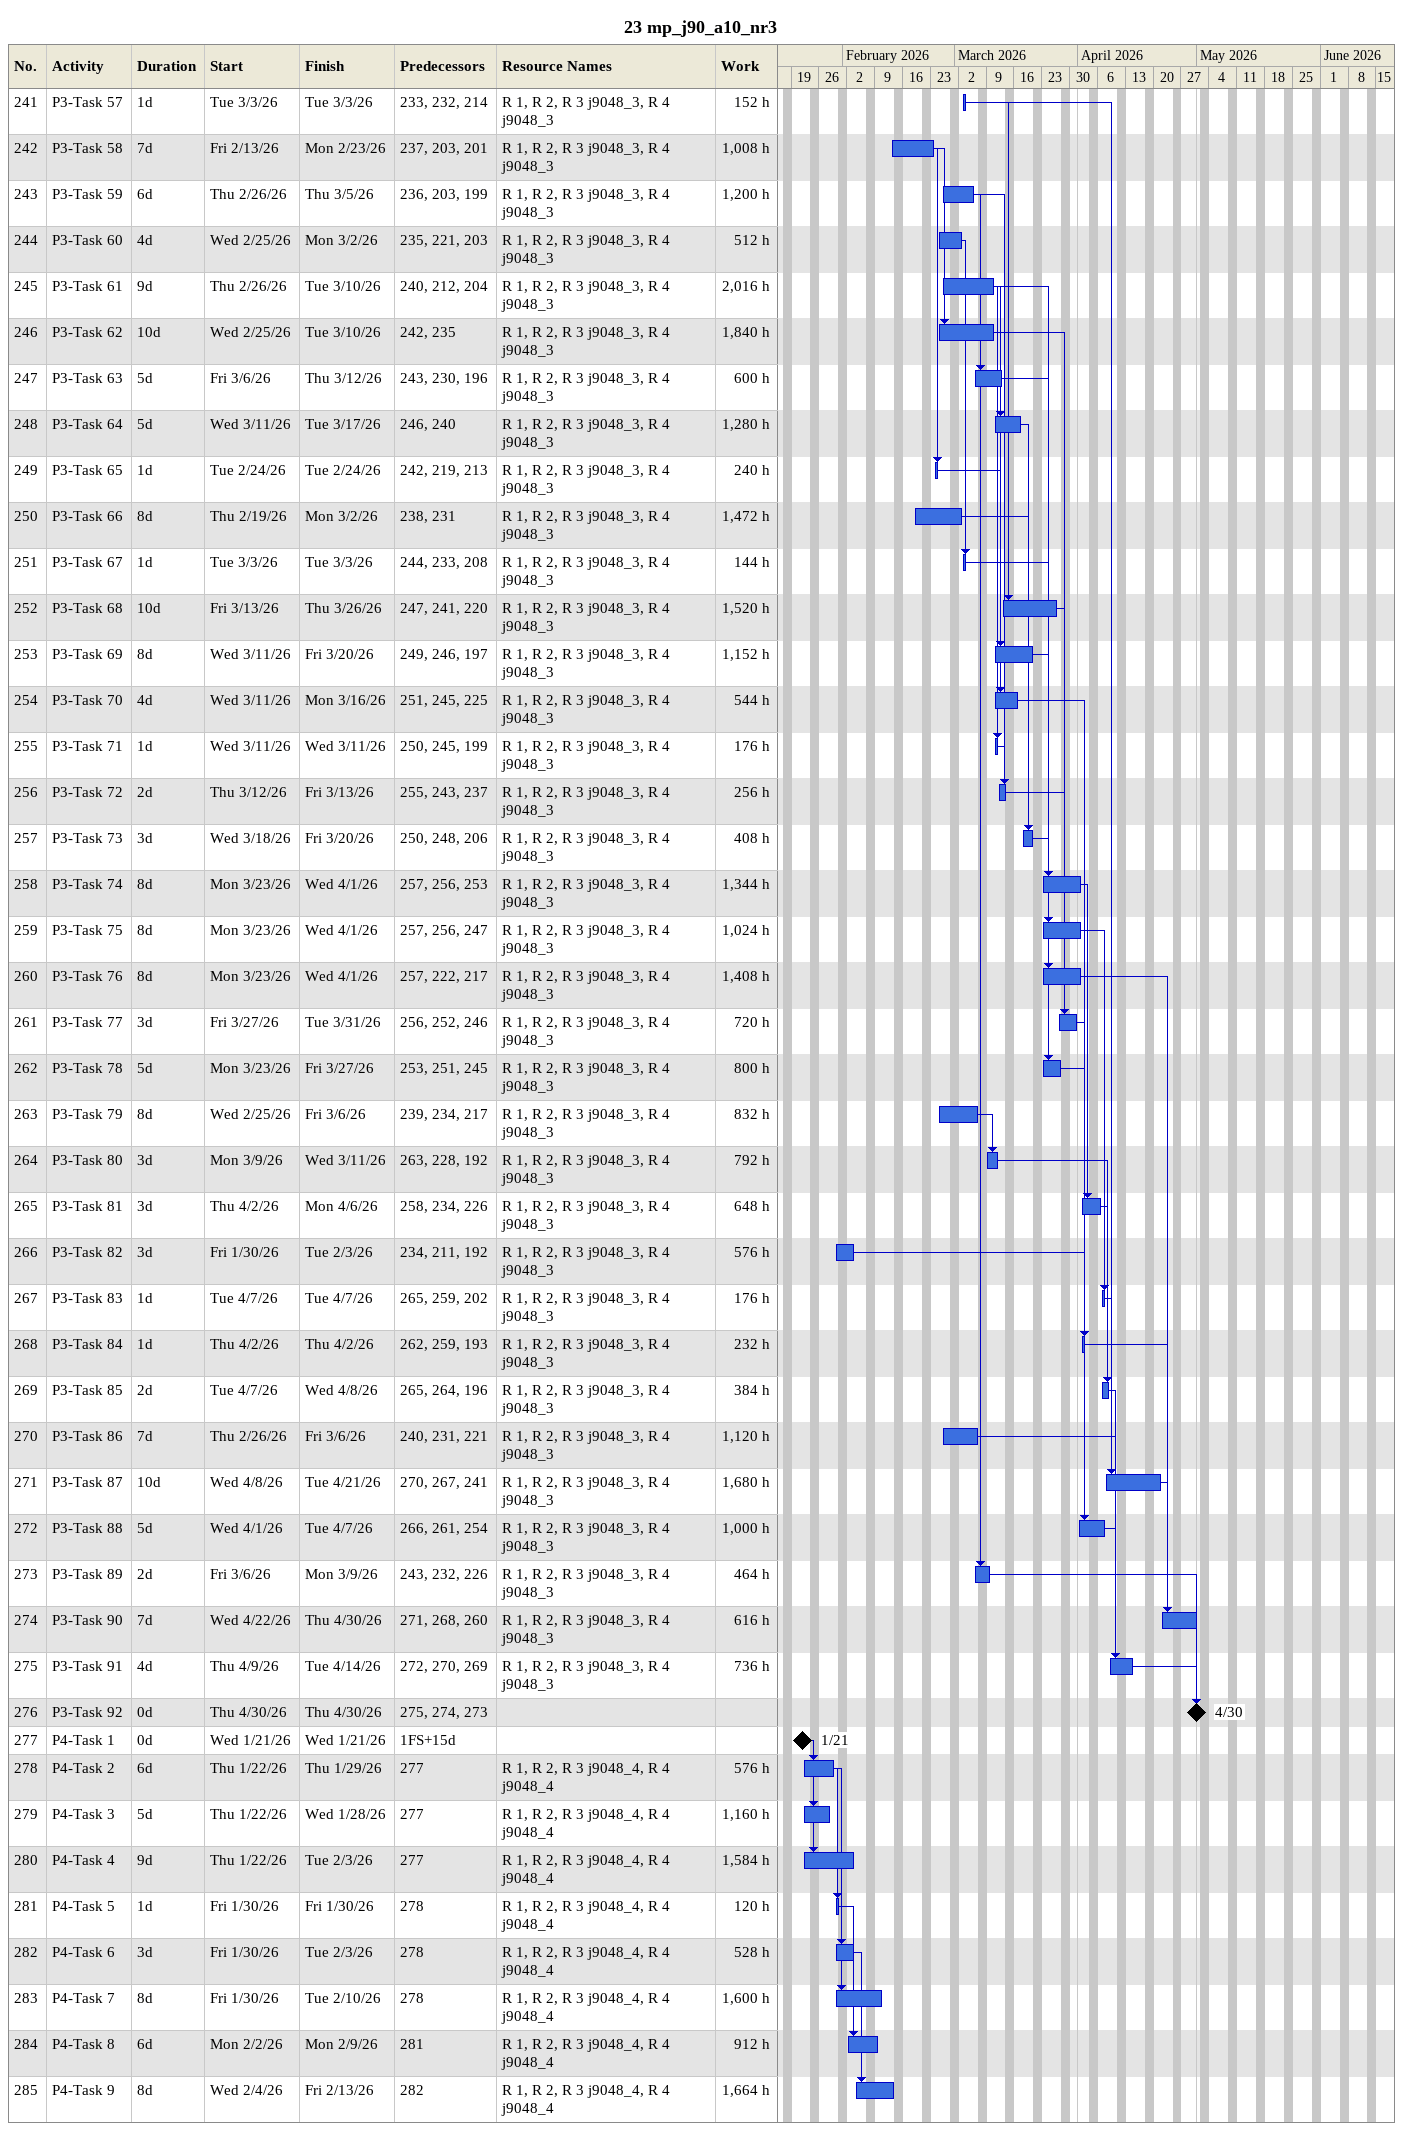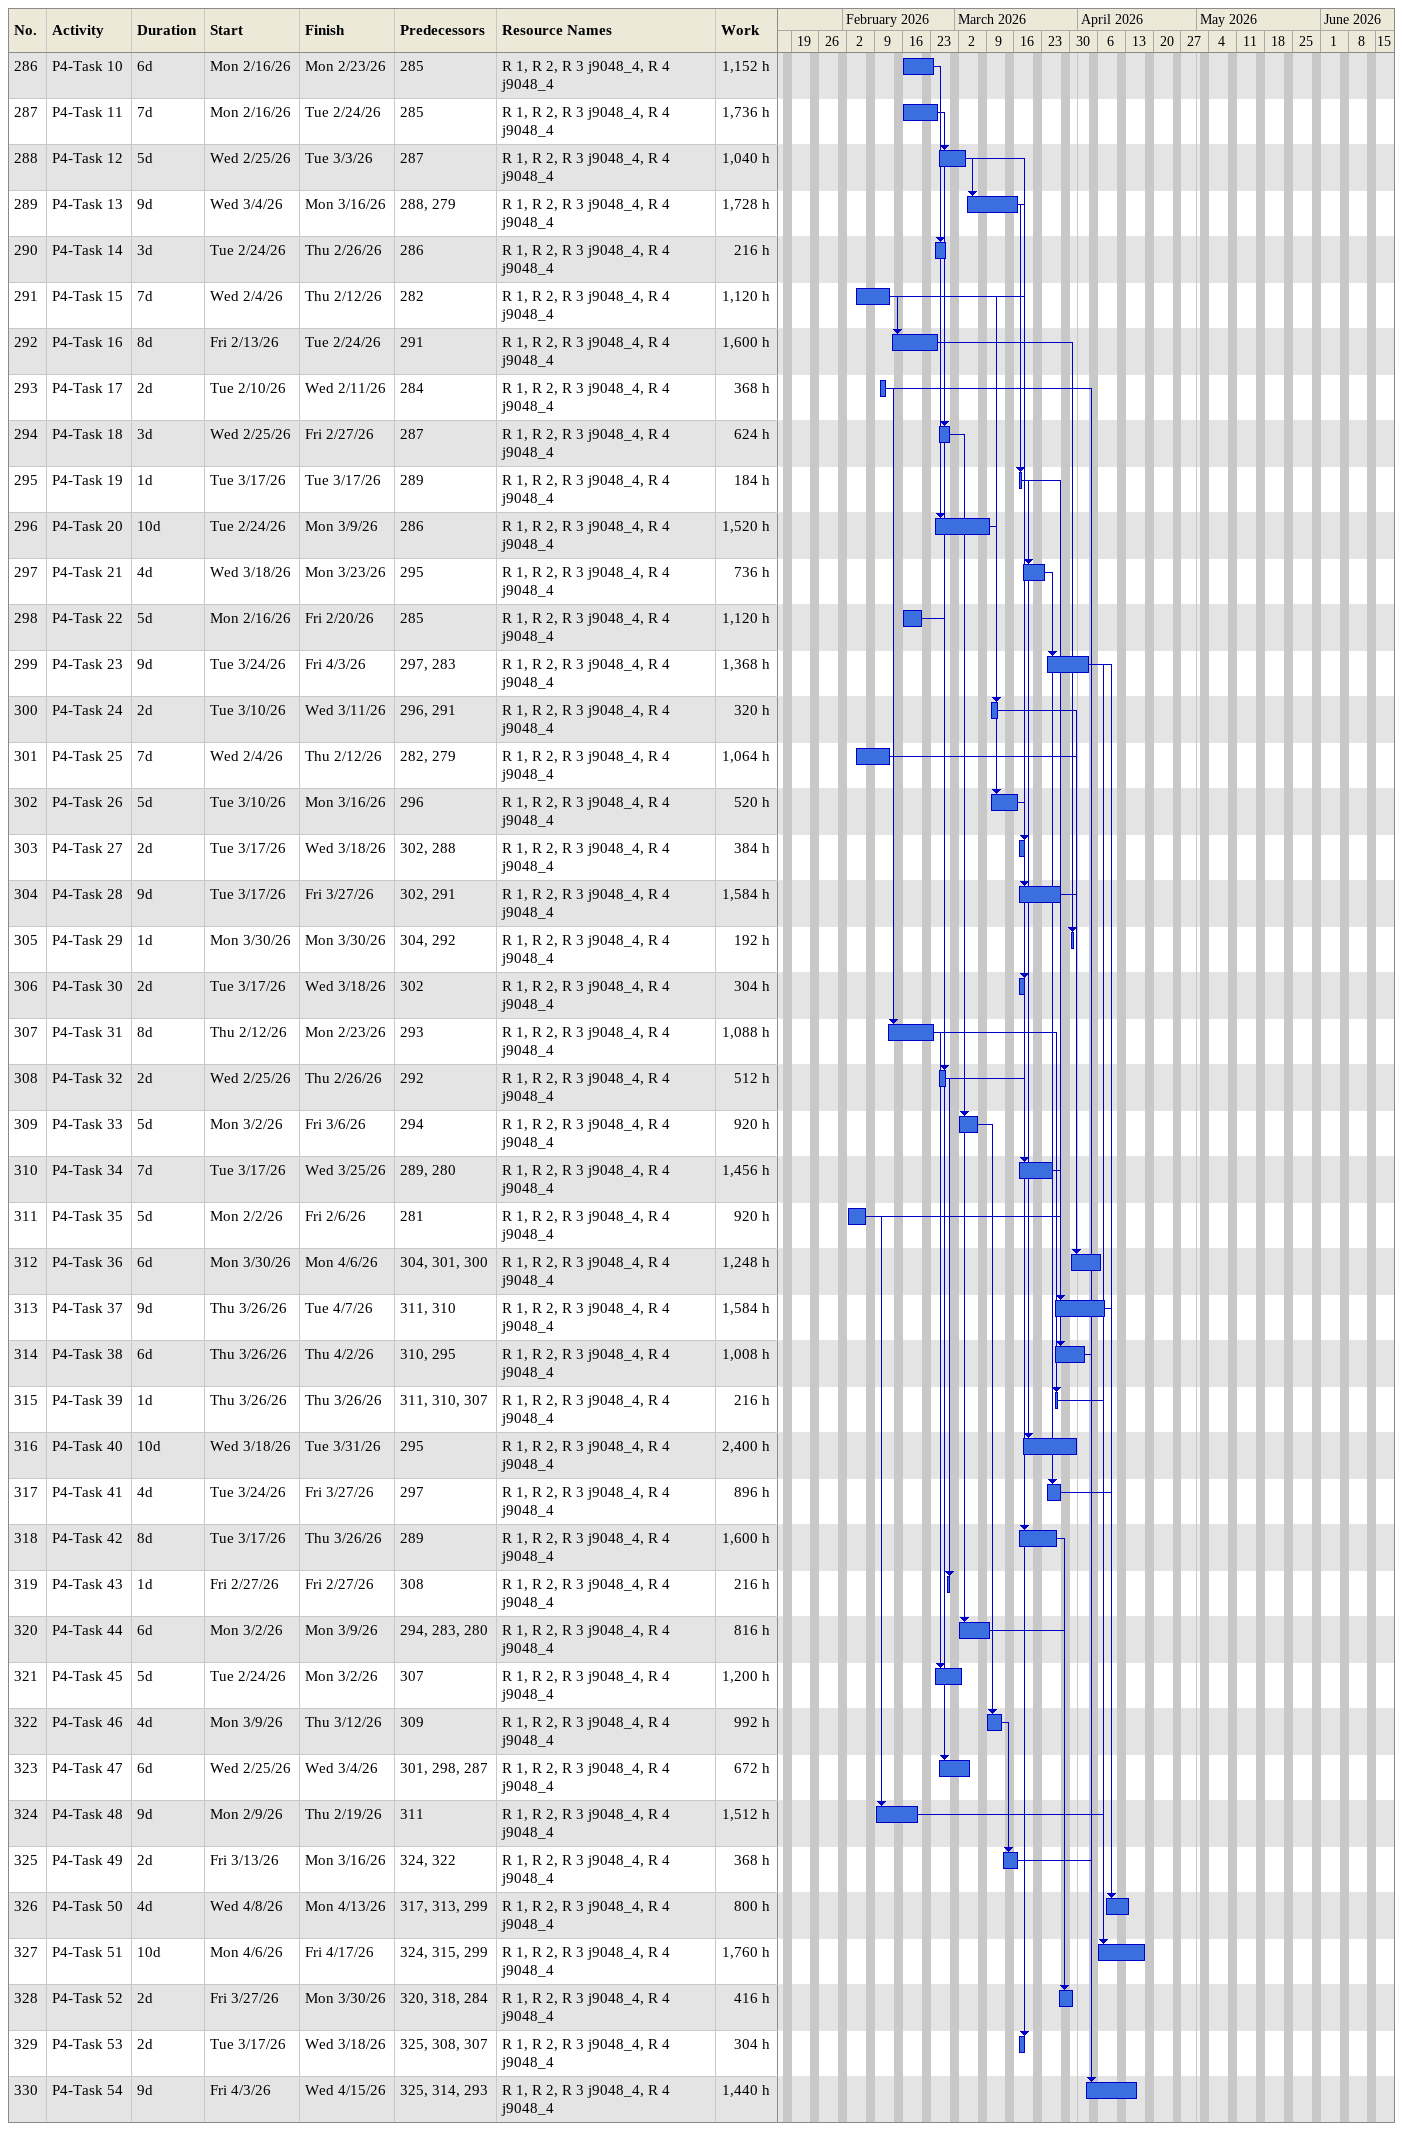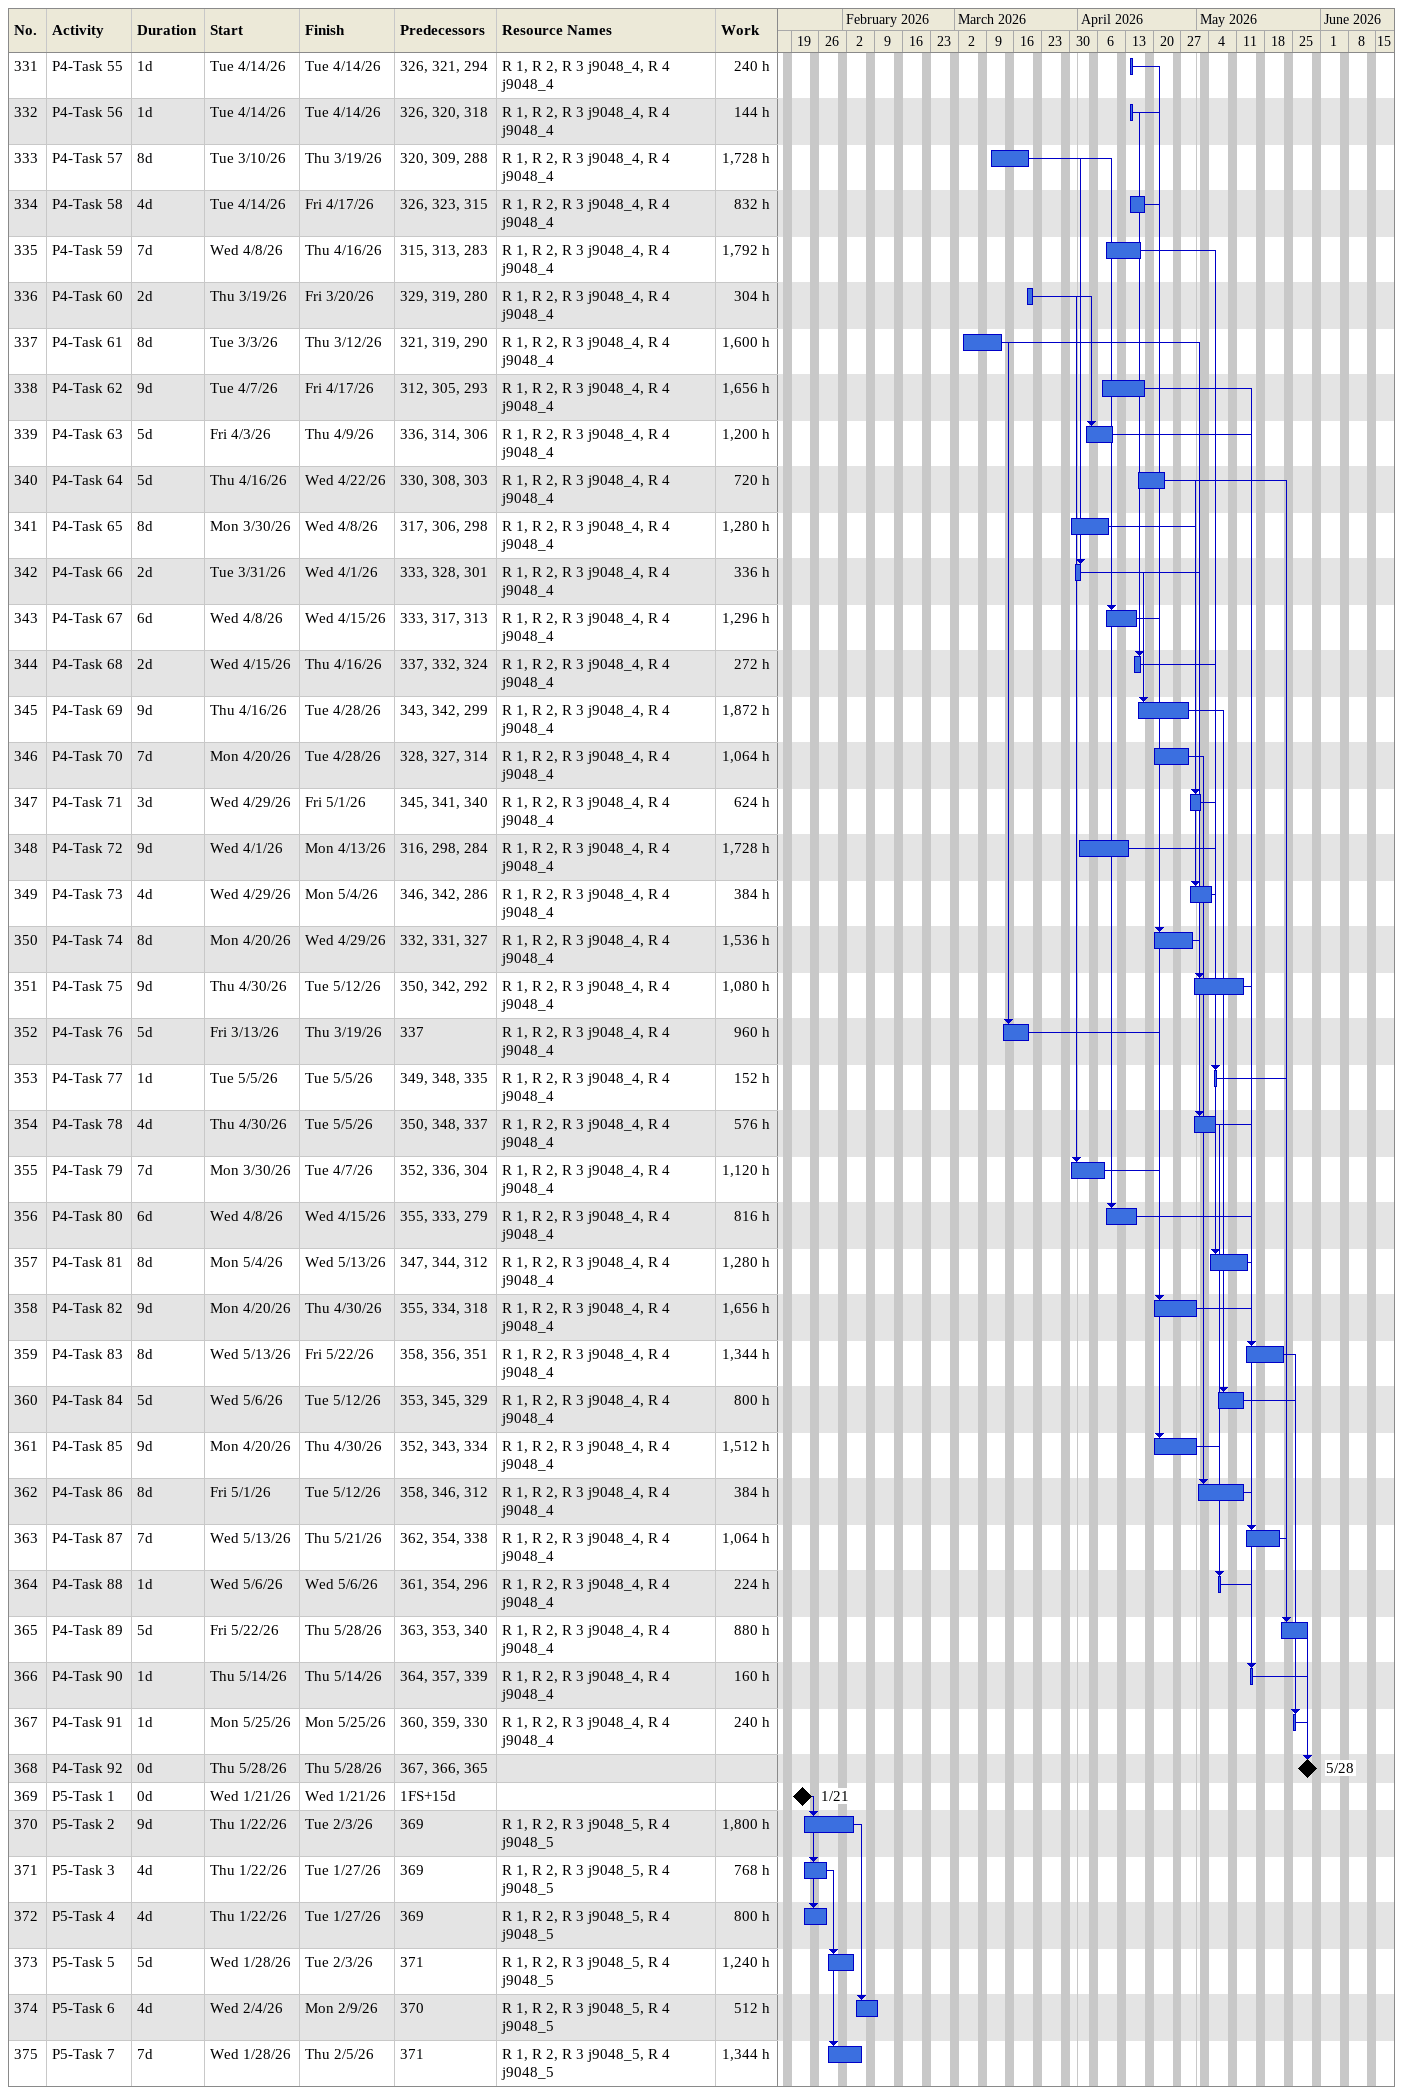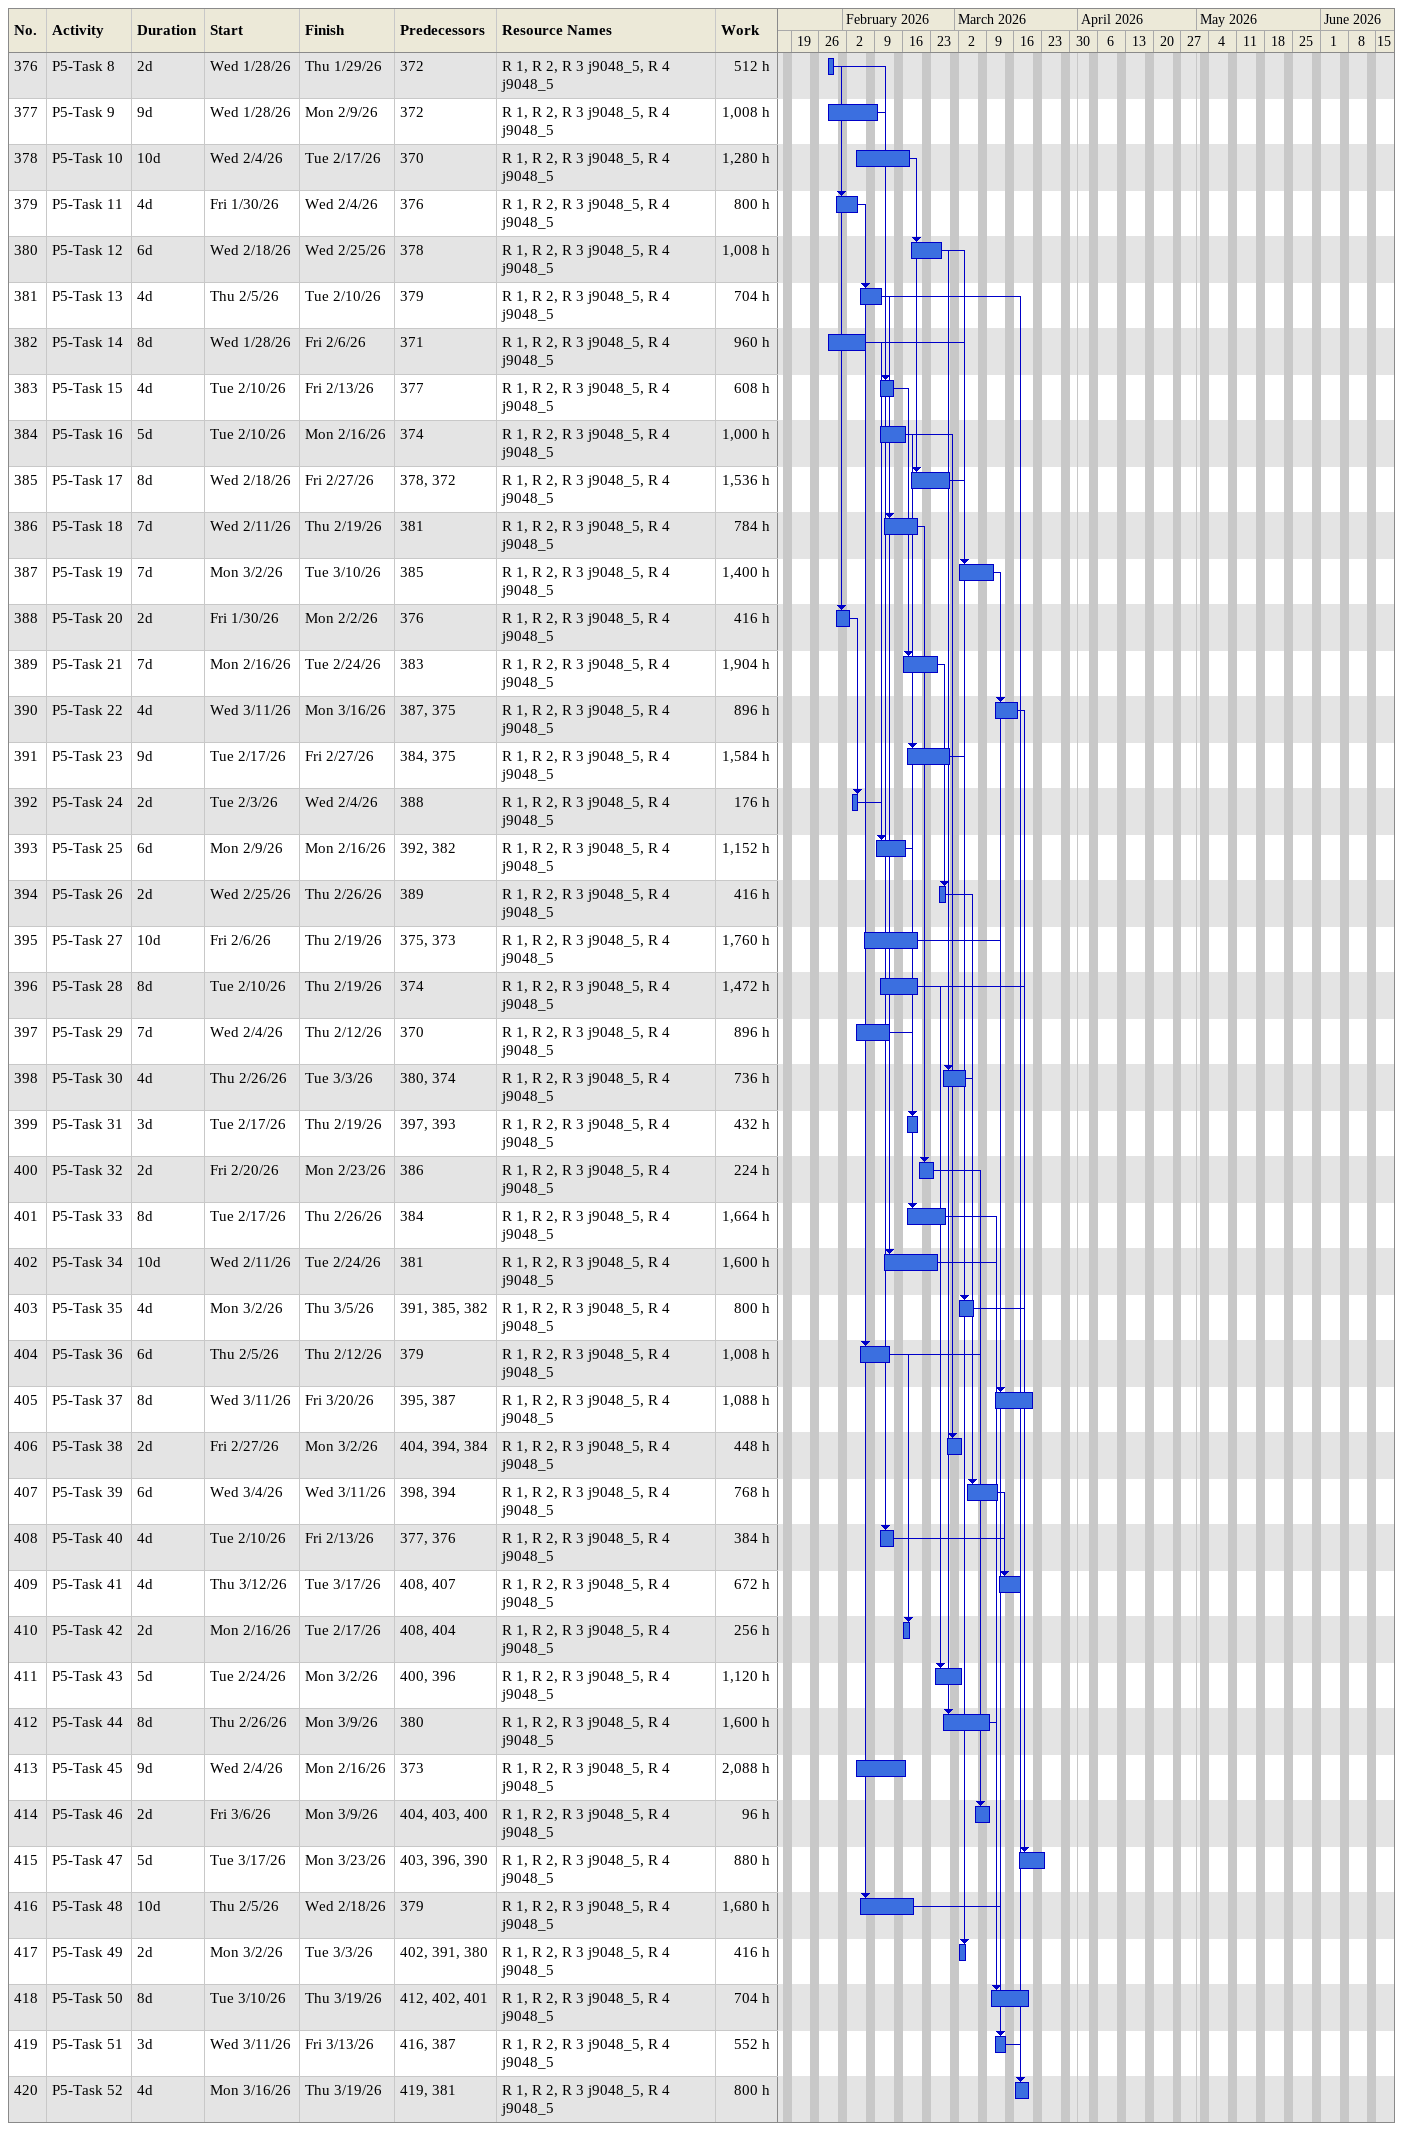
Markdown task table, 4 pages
23 mp_j90_a10_nr3

| ID | Task | Duration | Start | Finish | Predecessors | Resources | Work (h) |
|---|---|---|---|---|---|---|---|
| 241 | P3-Task 57 | 1d | 2026-03-03 | 2026-03-03 | 233, 232, 214 | R 1, R 2, R 3 j9048_3, R 4 j9048_3 | 152 |
| 242 | P3-Task 58 | 7d | 2026-02-13 | 2026-02-23 | 237, 203, 201 | R 1, R 2, R 3 j9048_3, R 4 j9048_3 | 1008 |
| 243 | P3-Task 59 | 6d | 2026-02-26 | 2026-03-05 | 236, 203, 199 | R 1, R 2, R 3 j9048_3, R 4 j9048_3 | 1200 |
| 244 | P3-Task 60 | 4d | 2026-02-25 | 2026-03-02 | 235, 221, 203 | R 1, R 2, R 3 j9048_3, R 4 j9048_3 | 512 |
| 245 | P3-Task 61 | 9d | 2026-02-26 | 2026-03-10 | 240, 212, 204 | R 1, R 2, R 3 j9048_3, R 4 j9048_3 | 2016 |
| 246 | P3-Task 62 | 10d | 2026-02-25 | 2026-03-10 | 242, 235 | R 1, R 2, R 3 j9048_3, R 4 j9048_3 | 1840 |
| 247 | P3-Task 63 | 5d | 2026-03-06 | 2026-03-12 | 243, 230, 196 | R 1, R 2, R 3 j9048_3, R 4 j9048_3 | 600 |
| 248 | P3-Task 64 | 5d | 2026-03-11 | 2026-03-17 | 246, 240 | R 1, R 2, R 3 j9048_3, R 4 j9048_3 | 1280 |
| 249 | P3-Task 65 | 1d | 2026-02-24 | 2026-02-24 | 242, 219, 213 | R 1, R 2, R 3 j9048_3, R 4 j9048_3 | 240 |
| 250 | P3-Task 66 | 8d | 2026-02-19 | 2026-03-02 | 238, 231 | R 1, R 2, R 3 j9048_3, R 4 j9048_3 | 1472 |
| 251 | P3-Task 67 | 1d | 2026-03-03 | 2026-03-03 | 244, 233, 208 | R 1, R 2, R 3 j9048_3, R 4 j9048_3 | 144 |
| 252 | P3-Task 68 | 10d | 2026-03-13 | 2026-03-26 | 247, 241, 220 | R 1, R 2, R 3 j9048_3, R 4 j9048_3 | 1520 |
| 253 | P3-Task 69 | 8d | 2026-03-11 | 2026-03-20 | 249, 246, 197 | R 1, R 2, R 3 j9048_3, R 4 j9048_3 | 1152 |
| 254 | P3-Task 70 | 4d | 2026-03-11 | 2026-03-16 | 251, 245, 225 | R 1, R 2, R 3 j9048_3, R 4 j9048_3 | 544 |
| 255 | P3-Task 71 | 1d | 2026-03-11 | 2026-03-11 | 250, 245, 199 | R 1, R 2, R 3 j9048_3, R 4 j9048_3 | 176 |
| 256 | P3-Task 72 | 2d | 2026-03-12 | 2026-03-13 | 255, 243, 237 | R 1, R 2, R 3 j9048_3, R 4 j9048_3 | 256 |
| 257 | P3-Task 73 | 3d | 2026-03-18 | 2026-03-20 | 250, 248, 206 | R 1, R 2, R 3 j9048_3, R 4 j9048_3 | 408 |
| 258 | P3-Task 74 | 8d | 2026-03-23 | 2026-04-01 | 257, 256, 253 | R 1, R 2, R 3 j9048_3, R 4 j9048_3 | 1344 |
| 259 | P3-Task 75 | 8d | 2026-03-23 | 2026-04-01 | 257, 256, 247 | R 1, R 2, R 3 j9048_3, R 4 j9048_3 | 1024 |
| 260 | P3-Task 76 | 8d | 2026-03-23 | 2026-04-01 | 257, 222, 217 | R 1, R 2, R 3 j9048_3, R 4 j9048_3 | 1408 |
| 261 | P3-Task 77 | 3d | 2026-03-27 | 2026-03-31 | 256, 252, 246 | R 1, R 2, R 3 j9048_3, R 4 j9048_3 | 720 |
| 262 | P3-Task 78 | 5d | 2026-03-23 | 2026-03-27 | 253, 251, 245 | R 1, R 2, R 3 j9048_3, R 4 j9048_3 | 800 |
| 263 | P3-Task 79 | 8d | 2026-02-25 | 2026-03-06 | 239, 234, 217 | R 1, R 2, R 3 j9048_3, R 4 j9048_3 | 832 |
| 264 | P3-Task 80 | 3d | 2026-03-09 | 2026-03-11 | 263, 228, 192 | R 1, R 2, R 3 j9048_3, R 4 j9048_3 | 792 |
| 265 | P3-Task 81 | 3d | 2026-04-02 | 2026-04-06 | 258, 234, 226 | R 1, R 2, R 3 j9048_3, R 4 j9048_3 | 648 |
| 266 | P3-Task 82 | 3d | 2026-01-30 | 2026-02-03 | 234, 211, 192 | R 1, R 2, R 3 j9048_3, R 4 j9048_3 | 576 |
| 267 | P3-Task 83 | 1d | 2026-04-07 | 2026-04-07 | 265, 259, 202 | R 1, R 2, R 3 j9048_3, R 4 j9048_3 | 176 |
| 268 | P3-Task 84 | 1d | 2026-04-02 | 2026-04-02 | 262, 259, 193 | R 1, R 2, R 3 j9048_3, R 4 j9048_3 | 232 |
| 269 | P3-Task 85 | 2d | 2026-04-07 | 2026-04-08 | 265, 264, 196 | R 1, R 2, R 3 j9048_3, R 4 j9048_3 | 384 |
| 270 | P3-Task 86 | 7d | 2026-02-26 | 2026-03-06 | 240, 231, 221 | R 1, R 2, R 3 j9048_3, R 4 j9048_3 | 1120 |
| 271 | P3-Task 87 | 10d | 2026-04-08 | 2026-04-21 | 270, 267, 241 | R 1, R 2, R 3 j9048_3, R 4 j9048_3 | 1680 |
| 272 | P3-Task 88 | 5d | 2026-04-01 | 2026-04-07 | 266, 261, 254 | R 1, R 2, R 3 j9048_3, R 4 j9048_3 | 1000 |
| 273 | P3-Task 89 | 2d | 2026-03-06 | 2026-03-09 | 243, 232, 226 | R 1, R 2, R 3 j9048_3, R 4 j9048_3 | 464 |
| 274 | P3-Task 90 | 7d | 2026-04-22 | 2026-04-30 | 271, 268, 260 | R 1, R 2, R 3 j9048_3, R 4 j9048_3 | 616 |
| 275 | P3-Task 91 | 4d | 2026-04-09 | 2026-04-14 | 272, 270, 269 | R 1, R 2, R 3 j9048_3, R 4 j9048_3 | 736 |
| 276 | P3-Task 92 | 0d | 2026-04-30 | 2026-04-30 | 275, 274, 273 |  |  |
| 277 | P4-Task 1 | 0d | 2026-01-21 | 2026-01-21 | 1FS+15d |  |  |
| 278 | P4-Task 2 | 6d | 2026-01-22 | 2026-01-29 | 277 | R 1, R 2, R 3 j9048_4, R 4 j9048_4 | 576 |
| 279 | P4-Task 3 | 5d | 2026-01-22 | 2026-01-28 | 277 | R 1, R 2, R 3 j9048_4, R 4 j9048_4 | 1160 |
| 280 | P4-Task 4 | 9d | 2026-01-22 | 2026-02-03 | 277 | R 1, R 2, R 3 j9048_4, R 4 j9048_4 | 1584 |
| 281 | P4-Task 5 | 1d | 2026-01-30 | 2026-01-30 | 278 | R 1, R 2, R 3 j9048_4, R 4 j9048_4 | 120 |
| 282 | P4-Task 6 | 3d | 2026-01-30 | 2026-02-03 | 278 | R 1, R 2, R 3 j9048_4, R 4 j9048_4 | 528 |
| 283 | P4-Task 7 | 8d | 2026-01-30 | 2026-02-10 | 278 | R 1, R 2, R 3 j9048_4, R 4 j9048_4 | 1600 |
| 284 | P4-Task 8 | 6d | 2026-02-02 | 2026-02-09 | 281 | R 1, R 2, R 3 j9048_4, R 4 j9048_4 | 912 |
| 285 | P4-Task 9 | 8d | 2026-02-04 | 2026-02-13 | 282 | R 1, R 2, R 3 j9048_4, R 4 j9048_4 | 1664 |
| 286 | P4-Task 10 | 6d | 2026-02-16 | 2026-02-23 | 285 | R 1, R 2, R 3 j9048_4, R 4 j9048_4 | 1152 |
| 287 | P4-Task 11 | 7d | 2026-02-16 | 2026-02-24 | 285 | R 1, R 2, R 3 j9048_4, R 4 j9048_4 | 1736 |
| 288 | P4-Task 12 | 5d | 2026-02-25 | 2026-03-03 | 287 | R 1, R 2, R 3 j9048_4, R 4 j9048_4 | 1040 |
| 289 | P4-Task 13 | 9d | 2026-03-04 | 2026-03-16 | 288, 279 | R 1, R 2, R 3 j9048_4, R 4 j9048_4 | 1728 |
| 290 | P4-Task 14 | 3d | 2026-02-24 | 2026-02-26 | 286 | R 1, R 2, R 3 j9048_4, R 4 j9048_4 | 216 |
| 291 | P4-Task 15 | 7d | 2026-02-04 | 2026-02-12 | 282 | R 1, R 2, R 3 j9048_4, R 4 j9048_4 | 1120 |
| 292 | P4-Task 16 | 8d | 2026-02-13 | 2026-02-24 | 291 | R 1, R 2, R 3 j9048_4, R 4 j9048_4 | 1600 |
| 293 | P4-Task 17 | 2d | 2026-02-10 | 2026-02-11 | 284 | R 1, R 2, R 3 j9048_4, R 4 j9048_4 | 368 |
| 294 | P4-Task 18 | 3d | 2026-02-25 | 2026-02-27 | 287 | R 1, R 2, R 3 j9048_4, R 4 j9048_4 | 624 |
| 295 | P4-Task 19 | 1d | 2026-03-17 | 2026-03-17 | 289 | R 1, R 2, R 3 j9048_4, R 4 j9048_4 | 184 |
| 296 | P4-Task 20 | 10d | 2026-02-24 | 2026-03-09 | 286 | R 1, R 2, R 3 j9048_4, R 4 j9048_4 | 1520 |
| 297 | P4-Task 21 | 4d | 2026-03-18 | 2026-03-23 | 295 | R 1, R 2, R 3 j9048_4, R 4 j9048_4 | 736 |
| 298 | P4-Task 22 | 5d | 2026-02-16 | 2026-02-20 | 285 | R 1, R 2, R 3 j9048_4, R 4 j9048_4 | 1120 |
| 299 | P4-Task 23 | 9d | 2026-03-24 | 2026-04-03 | 297, 283 | R 1, R 2, R 3 j9048_4, R 4 j9048_4 | 1368 |
| 300 | P4-Task 24 | 2d | 2026-03-10 | 2026-03-11 | 296, 291 | R 1, R 2, R 3 j9048_4, R 4 j9048_4 | 320 |
| 301 | P4-Task 25 | 7d | 2026-02-04 | 2026-02-12 | 282, 279 | R 1, R 2, R 3 j9048_4, R 4 j9048_4 | 1064 |
| 302 | P4-Task 26 | 5d | 2026-03-10 | 2026-03-16 | 296 | R 1, R 2, R 3 j9048_4, R 4 j9048_4 | 520 |
| 303 | P4-Task 27 | 2d | 2026-03-17 | 2026-03-18 | 302, 288 | R 1, R 2, R 3 j9048_4, R 4 j9048_4 | 384 |
| 304 | P4-Task 28 | 9d | 2026-03-17 | 2026-03-27 | 302, 291 | R 1, R 2, R 3 j9048_4, R 4 j9048_4 | 1584 |
| 305 | P4-Task 29 | 1d | 2026-03-30 | 2026-03-30 | 304, 292 | R 1, R 2, R 3 j9048_4, R 4 j9048_4 | 192 |
| 306 | P4-Task 30 | 2d | 2026-03-17 | 2026-03-18 | 302 | R 1, R 2, R 3 j9048_4, R 4 j9048_4 | 304 |
| 307 | P4-Task 31 | 8d | 2026-02-12 | 2026-02-23 | 293 | R 1, R 2, R 3 j9048_4, R 4 j9048_4 | 1088 |
| 308 | P4-Task 32 | 2d | 2026-02-25 | 2026-02-26 | 292 | R 1, R 2, R 3 j9048_4, R 4 j9048_4 | 512 |
| 309 | P4-Task 33 | 5d | 2026-03-02 | 2026-03-06 | 294 | R 1, R 2, R 3 j9048_4, R 4 j9048_4 | 920 |
| 310 | P4-Task 34 | 7d | 2026-03-17 | 2026-03-25 | 289, 280 | R 1, R 2, R 3 j9048_4, R 4 j9048_4 | 1456 |
| 311 | P4-Task 35 | 5d | 2026-02-02 | 2026-02-06 | 281 | R 1, R 2, R 3 j9048_4, R 4 j9048_4 | 920 |
| 312 | P4-Task 36 | 6d | 2026-03-30 | 2026-04-06 | 304, 301, 300 | R 1, R 2, R 3 j9048_4, R 4 j9048_4 | 1248 |
| 313 | P4-Task 37 | 9d | 2026-03-26 | 2026-04-07 | 311, 310 | R 1, R 2, R 3 j9048_4, R 4 j9048_4 | 1584 |
| 314 | P4-Task 38 | 6d | 2026-03-26 | 2026-04-02 | 310, 295 | R 1, R 2, R 3 j9048_4, R 4 j9048_4 | 1008 |
| 315 | P4-Task 39 | 1d | 2026-03-26 | 2026-03-26 | 311, 310, 307 | R 1, R 2, R 3 j9048_4, R 4 j9048_4 | 216 |
| 316 | P4-Task 40 | 10d | 2026-03-18 | 2026-03-31 | 295 | R 1, R 2, R 3 j9048_4, R 4 j9048_4 | 2400 |
| 317 | P4-Task 41 | 4d | 2026-03-24 | 2026-03-27 | 297 | R 1, R 2, R 3 j9048_4, R 4 j9048_4 | 896 |
| 318 | P4-Task 42 | 8d | 2026-03-17 | 2026-03-26 | 289 | R 1, R 2, R 3 j9048_4, R 4 j9048_4 | 1600 |
| 319 | P4-Task 43 | 1d | 2026-02-27 | 2026-02-27 | 308 | R 1, R 2, R 3 j9048_4, R 4 j9048_4 | 216 |
| 320 | P4-Task 44 | 6d | 2026-03-02 | 2026-03-09 | 294, 283, 280 | R 1, R 2, R 3 j9048_4, R 4 j9048_4 | 816 |
| 321 | P4-Task 45 | 5d | 2026-02-24 | 2026-03-02 | 307 | R 1, R 2, R 3 j9048_4, R 4 j9048_4 | 1200 |
| 322 | P4-Task 46 | 4d | 2026-03-09 | 2026-03-12 | 309 | R 1, R 2, R 3 j9048_4, R 4 j9048_4 | 992 |
| 323 | P4-Task 47 | 6d | 2026-02-25 | 2026-03-04 | 301, 298, 287 | R 1, R 2, R 3 j9048_4, R 4 j9048_4 | 672 |
| 324 | P4-Task 48 | 9d | 2026-02-09 | 2026-02-19 | 311 | R 1, R 2, R 3 j9048_4, R 4 j9048_4 | 1512 |
| 325 | P4-Task 49 | 2d | 2026-03-13 | 2026-03-16 | 324, 322 | R 1, R 2, R 3 j9048_4, R 4 j9048_4 | 368 |
| 326 | P4-Task 50 | 4d | 2026-04-08 | 2026-04-13 | 317, 313, 299 | R 1, R 2, R 3 j9048_4, R 4 j9048_4 | 800 |
| 327 | P4-Task 51 | 10d | 2026-04-06 | 2026-04-17 | 324, 315, 299 | R 1, R 2, R 3 j9048_4, R 4 j9048_4 | 1760 |
| 328 | P4-Task 52 | 2d | 2026-03-27 | 2026-03-30 | 320, 318, 284 | R 1, R 2, R 3 j9048_4, R 4 j9048_4 | 416 |
| 329 | P4-Task 53 | 2d | 2026-03-17 | 2026-03-18 | 325, 308, 307 | R 1, R 2, R 3 j9048_4, R 4 j9048_4 | 304 |
| 330 | P4-Task 54 | 9d | 2026-04-03 | 2026-04-15 | 325, 314, 293 | R 1, R 2, R 3 j9048_4, R 4 j9048_4 | 1440 |
| 331 | P4-Task 55 | 1d | 2026-04-14 | 2026-04-14 | 326, 321, 294 | R 1, R 2, R 3 j9048_4, R 4 j9048_4 | 240 |
| 332 | P4-Task 56 | 1d | 2026-04-14 | 2026-04-14 | 326, 320, 318 | R 1, R 2, R 3 j9048_4, R 4 j9048_4 | 144 |
| 333 | P4-Task 57 | 8d | 2026-03-10 | 2026-03-19 | 320, 309, 288 | R 1, R 2, R 3 j9048_4, R 4 j9048_4 | 1728 |
| 334 | P4-Task 58 | 4d | 2026-04-14 | 2026-04-17 | 326, 323, 315 | R 1, R 2, R 3 j9048_4, R 4 j9048_4 | 832 |
| 335 | P4-Task 59 | 7d | 2026-04-08 | 2026-04-16 | 315, 313, 283 | R 1, R 2, R 3 j9048_4, R 4 j9048_4 | 1792 |
| 336 | P4-Task 60 | 2d | 2026-03-19 | 2026-03-20 | 329, 319, 280 | R 1, R 2, R 3 j9048_4, R 4 j9048_4 | 304 |
| 337 | P4-Task 61 | 8d | 2026-03-03 | 2026-03-12 | 321, 319, 290 | R 1, R 2, R 3 j9048_4, R 4 j9048_4 | 1600 |
| 338 | P4-Task 62 | 9d | 2026-04-07 | 2026-04-17 | 312, 305, 293 | R 1, R 2, R 3 j9048_4, R 4 j9048_4 | 1656 |
| 339 | P4-Task 63 | 5d | 2026-04-03 | 2026-04-09 | 336, 314, 306 | R 1, R 2, R 3 j9048_4, R 4 j9048_4 | 1200 |
| 340 | P4-Task 64 | 5d | 2026-04-16 | 2026-04-22 | 330, 308, 303 | R 1, R 2, R 3 j9048_4, R 4 j9048_4 | 720 |
| 341 | P4-Task 65 | 8d | 2026-03-30 | 2026-04-08 | 317, 306, 298 | R 1, R 2, R 3 j9048_4, R 4 j9048_4 | 1280 |
| 342 | P4-Task 66 | 2d | 2026-03-31 | 2026-04-01 | 333, 328, 301 | R 1, R 2, R 3 j9048_4, R 4 j9048_4 | 336 |
| 343 | P4-Task 67 | 6d | 2026-04-08 | 2026-04-15 | 333, 317, 313 | R 1, R 2, R 3 j9048_4, R 4 j9048_4 | 1296 |
| 344 | P4-Task 68 | 2d | 2026-04-15 | 2026-04-16 | 337, 332, 324 | R 1, R 2, R 3 j9048_4, R 4 j9048_4 | 272 |
| 345 | P4-Task 69 | 9d | 2026-04-16 | 2026-04-28 | 343, 342, 299 | R 1, R 2, R 3 j9048_4, R 4 j9048_4 | 1872 |
| 346 | P4-Task 70 | 7d | 2026-04-20 | 2026-04-28 | 328, 327, 314 | R 1, R 2, R 3 j9048_4, R 4 j9048_4 | 1064 |
| 347 | P4-Task 71 | 3d | 2026-04-29 | 2026-05-01 | 345, 341, 340 | R 1, R 2, R 3 j9048_4, R 4 j9048_4 | 624 |
| 348 | P4-Task 72 | 9d | 2026-04-01 | 2026-04-13 | 316, 298, 284 | R 1, R 2, R 3 j9048_4, R 4 j9048_4 | 1728 |
| 349 | P4-Task 73 | 4d | 2026-04-29 | 2026-05-04 | 346, 342, 286 | R 1, R 2, R 3 j9048_4, R 4 j9048_4 | 384 |
| 350 | P4-Task 74 | 8d | 2026-04-20 | 2026-04-29 | 332, 331, 327 | R 1, R 2, R 3 j9048_4, R 4 j9048_4 | 1536 |
| 351 | P4-Task 75 | 9d | 2026-04-30 | 2026-05-12 | 350, 342, 292 | R 1, R 2, R 3 j9048_4, R 4 j9048_4 | 1080 |
| 352 | P4-Task 76 | 5d | 2026-03-13 | 2026-03-19 | 337 | R 1, R 2, R 3 j9048_4, R 4 j9048_4 | 960 |
| 353 | P4-Task 77 | 1d | 2026-05-05 | 2026-05-05 | 349, 348, 335 | R 1, R 2, R 3 j9048_4, R 4 j9048_4 | 152 |
| 354 | P4-Task 78 | 4d | 2026-04-30 | 2026-05-05 | 350, 348, 337 | R 1, R 2, R 3 j9048_4, R 4 j9048_4 | 576 |
| 355 | P4-Task 79 | 7d | 2026-03-30 | 2026-04-07 | 352, 336, 304 | R 1, R 2, R 3 j9048_4, R 4 j9048_4 | 1120 |
| 356 | P4-Task 80 | 6d | 2026-04-08 | 2026-04-15 | 355, 333, 279 | R 1, R 2, R 3 j9048_4, R 4 j9048_4 | 816 |
| 357 | P4-Task 81 | 8d | 2026-05-04 | 2026-05-13 | 347, 344, 312 | R 1, R 2, R 3 j9048_4, R 4 j9048_4 | 1280 |
| 358 | P4-Task 82 | 9d | 2026-04-20 | 2026-04-30 | 355, 334, 318 | R 1, R 2, R 3 j9048_4, R 4 j9048_4 | 1656 |
| 359 | P4-Task 83 | 8d | 2026-05-13 | 2026-05-22 | 358, 356, 351 | R 1, R 2, R 3 j9048_4, R 4 j9048_4 | 1344 |
| 360 | P4-Task 84 | 5d | 2026-05-06 | 2026-05-12 | 353, 345, 329 | R 1, R 2, R 3 j9048_4, R 4 j9048_4 | 800 |
| 361 | P4-Task 85 | 9d | 2026-04-20 | 2026-04-30 | 352, 343, 334 | R 1, R 2, R 3 j9048_4, R 4 j9048_4 | 1512 |
| 362 | P4-Task 86 | 8d | 2026-05-01 | 2026-05-12 | 358, 346, 312 | R 1, R 2, R 3 j9048_4, R 4 j9048_4 | 384 |
| 363 | P4-Task 87 | 7d | 2026-05-13 | 2026-05-21 | 362, 354, 338 | R 1, R 2, R 3 j9048_4, R 4 j9048_4 | 1064 |
| 364 | P4-Task 88 | 1d | 2026-05-06 | 2026-05-06 | 361, 354, 296 | R 1, R 2, R 3 j9048_4, R 4 j9048_4 | 224 |
| 365 | P4-Task 89 | 5d | 2026-05-22 | 2026-05-28 | 363, 353, 340 | R 1, R 2, R 3 j9048_4, R 4 j9048_4 | 880 |
| 366 | P4-Task 90 | 1d | 2026-05-14 | 2026-05-14 | 364, 357, 339 | R 1, R 2, R 3 j9048_4, R 4 j9048_4 | 160 |
| 367 | P4-Task 91 | 1d | 2026-05-25 | 2026-05-25 | 360, 359, 330 | R 1, R 2, R 3 j9048_4, R 4 j9048_4 | 240 |
| 368 | P4-Task 92 | 0d | 2026-05-28 | 2026-05-28 | 367, 366, 365 |  |  |
| 369 | P5-Task 1 | 0d | 2026-01-21 | 2026-01-21 | 1FS+15d |  |  |
| 370 | P5-Task 2 | 9d | 2026-01-22 | 2026-02-03 | 369 | R 1, R 2, R 3 j9048_5, R 4 j9048_5 | 1800 |
| 371 | P5-Task 3 | 4d | 2026-01-22 | 2026-01-27 | 369 | R 1, R 2, R 3 j9048_5, R 4 j9048_5 | 768 |
| 372 | P5-Task 4 | 4d | 2026-01-22 | 2026-01-27 | 369 | R 1, R 2, R 3 j9048_5, R 4 j9048_5 | 800 |
| 373 | P5-Task 5 | 5d | 2026-01-28 | 2026-02-03 | 371 | R 1, R 2, R 3 j9048_5, R 4 j9048_5 | 1240 |
| 374 | P5-Task 6 | 4d | 2026-02-04 | 2026-02-09 | 370 | R 1, R 2, R 3 j9048_5, R 4 j9048_5 | 512 |
| 375 | P5-Task 7 | 7d | 2026-01-28 | 2026-02-05 | 371 | R 1, R 2, R 3 j9048_5, R 4 j9048_5 | 1344 |
| 376 | P5-Task 8 | 2d | 2026-01-28 | 2026-01-29 | 372 | R 1, R 2, R 3 j9048_5, R 4 j9048_5 | 512 |
| 377 | P5-Task 9 | 9d | 2026-01-28 | 2026-02-09 | 372 | R 1, R 2, R 3 j9048_5, R 4 j9048_5 | 1008 |
| 378 | P5-Task 10 | 10d | 2026-02-04 | 2026-02-17 | 370 | R 1, R 2, R 3 j9048_5, R 4 j9048_5 | 1280 |
| 379 | P5-Task 11 | 4d | 2026-01-30 | 2026-02-04 | 376 | R 1, R 2, R 3 j9048_5, R 4 j9048_5 | 800 |
| 380 | P5-Task 12 | 6d | 2026-02-18 | 2026-02-25 | 378 | R 1, R 2, R 3 j9048_5, R 4 j9048_5 | 1008 |
| 381 | P5-Task 13 | 4d | 2026-02-05 | 2026-02-10 | 379 | R 1, R 2, R 3 j9048_5, R 4 j9048_5 | 704 |
| 382 | P5-Task 14 | 8d | 2026-01-28 | 2026-02-06 | 371 | R 1, R 2, R 3 j9048_5, R 4 j9048_5 | 960 |
| 383 | P5-Task 15 | 4d | 2026-02-10 | 2026-02-13 | 377 | R 1, R 2, R 3 j9048_5, R 4 j9048_5 | 608 |
| 384 | P5-Task 16 | 5d | 2026-02-10 | 2026-02-16 | 374 | R 1, R 2, R 3 j9048_5, R 4 j9048_5 | 1000 |
| 385 | P5-Task 17 | 8d | 2026-02-18 | 2026-02-27 | 378, 372 | R 1, R 2, R 3 j9048_5, R 4 j9048_5 | 1536 |
| 386 | P5-Task 18 | 7d | 2026-02-11 | 2026-02-19 | 381 | R 1, R 2, R 3 j9048_5, R 4 j9048_5 | 784 |
| 387 | P5-Task 19 | 7d | 2026-03-02 | 2026-03-10 | 385 | R 1, R 2, R 3 j9048_5, R 4 j9048_5 | 1400 |
| 388 | P5-Task 20 | 2d | 2026-01-30 | 2026-02-02 | 376 | R 1, R 2, R 3 j9048_5, R 4 j9048_5 | 416 |
| 389 | P5-Task 21 | 7d | 2026-02-16 | 2026-02-24 | 383 | R 1, R 2, R 3 j9048_5, R 4 j9048_5 | 1904 |
| 390 | P5-Task 22 | 4d | 2026-03-11 | 2026-03-16 | 387, 375 | R 1, R 2, R 3 j9048_5, R 4 j9048_5 | 896 |
| 391 | P5-Task 23 | 9d | 2026-02-17 | 2026-02-27 | 384, 375 | R 1, R 2, R 3 j9048_5, R 4 j9048_5 | 1584 |
| 392 | P5-Task 24 | 2d | 2026-02-03 | 2026-02-04 | 388 | R 1, R 2, R 3 j9048_5, R 4 j9048_5 | 176 |
| 393 | P5-Task 25 | 6d | 2026-02-09 | 2026-02-16 | 392, 382 | R 1, R 2, R 3 j9048_5, R 4 j9048_5 | 1152 |
| 394 | P5-Task 26 | 2d | 2026-02-25 | 2026-02-26 | 389 | R 1, R 2, R 3 j9048_5, R 4 j9048_5 | 416 |
| 395 | P5-Task 27 | 10d | 2026-02-06 | 2026-02-19 | 375, 373 | R 1, R 2, R 3 j9048_5, R 4 j9048_5 | 1760 |
| 396 | P5-Task 28 | 8d | 2026-02-10 | 2026-02-19 | 374 | R 1, R 2, R 3 j9048_5, R 4 j9048_5 | 1472 |
| 397 | P5-Task 29 | 7d | 2026-02-04 | 2026-02-12 | 370 | R 1, R 2, R 3 j9048_5, R 4 j9048_5 | 896 |
| 398 | P5-Task 30 | 4d | 2026-02-26 | 2026-03-03 | 380, 374 | R 1, R 2, R 3 j9048_5, R 4 j9048_5 | 736 |
| 399 | P5-Task 31 | 3d | 2026-02-17 | 2026-02-19 | 397, 393 | R 1, R 2, R 3 j9048_5, R 4 j9048_5 | 432 |
| 400 | P5-Task 32 | 2d | 2026-02-20 | 2026-02-23 | 386 | R 1, R 2, R 3 j9048_5, R 4 j9048_5 | 224 |
| 401 | P5-Task 33 | 8d | 2026-02-17 | 2026-02-26 | 384 | R 1, R 2, R 3 j9048_5, R 4 j9048_5 | 1664 |
| 402 | P5-Task 34 | 10d | 2026-02-11 | 2026-02-24 | 381 | R 1, R 2, R 3 j9048_5, R 4 j9048_5 | 1600 |
| 403 | P5-Task 35 | 4d | 2026-03-02 | 2026-03-05 | 391, 385, 382 | R 1, R 2, R 3 j9048_5, R 4 j9048_5 | 800 |
| 404 | P5-Task 36 | 6d | 2026-02-05 | 2026-02-12 | 379 | R 1, R 2, R 3 j9048_5, R 4 j9048_5 | 1008 |
| 405 | P5-Task 37 | 8d | 2026-03-11 | 2026-03-20 | 395, 387 | R 1, R 2, R 3 j9048_5, R 4 j9048_5 | 1088 |
| 406 | P5-Task 38 | 2d | 2026-02-27 | 2026-03-02 | 404, 394, 384 | R 1, R 2, R 3 j9048_5, R 4 j9048_5 | 448 |
| 407 | P5-Task 39 | 6d | 2026-03-04 | 2026-03-11 | 398, 394 | R 1, R 2, R 3 j9048_5, R 4 j9048_5 | 768 |
| 408 | P5-Task 40 | 4d | 2026-02-10 | 2026-02-13 | 377, 376 | R 1, R 2, R 3 j9048_5, R 4 j9048_5 | 384 |
| 409 | P5-Task 41 | 4d | 2026-03-12 | 2026-03-17 | 408, 407 | R 1, R 2, R 3 j9048_5, R 4 j9048_5 | 672 |
| 410 | P5-Task 42 | 2d | 2026-02-16 | 2026-02-17 | 408, 404 | R 1, R 2, R 3 j9048_5, R 4 j9048_5 | 256 |
| 411 | P5-Task 43 | 5d | 2026-02-24 | 2026-03-02 | 400, 396 | R 1, R 2, R 3 j9048_5, R 4 j9048_5 | 1120 |
| 412 | P5-Task 44 | 8d | 2026-02-26 | 2026-03-09 | 380 | R 1, R 2, R 3 j9048_5, R 4 j9048_5 | 1600 |
| 413 | P5-Task 45 | 9d | 2026-02-04 | 2026-02-16 | 373 | R 1, R 2, R 3 j9048_5, R 4 j9048_5 | 2088 |
| 414 | P5-Task 46 | 2d | 2026-03-06 | 2026-03-09 | 404, 403, 400 | R 1, R 2, R 3 j9048_5, R 4 j9048_5 | 96 |
| 415 | P5-Task 47 | 5d | 2026-03-17 | 2026-03-23 | 403, 396, 390 | R 1, R 2, R 3 j9048_5, R 4 j9048_5 | 880 |
| 416 | P5-Task 48 | 10d | 2026-02-05 | 2026-02-18 | 379 | R 1, R 2, R 3 j9048_5, R 4 j9048_5 | 1680 |
| 417 | P5-Task 49 | 2d | 2026-03-02 | 2026-03-03 | 402, 391, 380 | R 1, R 2, R 3 j9048_5, R 4 j9048_5 | 416 |
| 418 | P5-Task 50 | 8d | 2026-03-10 | 2026-03-19 | 412, 402, 401 | R 1, R 2, R 3 j9048_5, R 4 j9048_5 | 704 |
| 419 | P5-Task 51 | 3d | 2026-03-11 | 2026-03-13 | 416, 387 | R 1, R 2, R 3 j9048_5, R 4 j9048_5 | 552 |
| 420 | P5-Task 52 | 4d | 2026-03-16 | 2026-03-19 | 419, 381 | R 1, R 2, R 3 j9048_5, R 4 j9048_5 | 800 |
